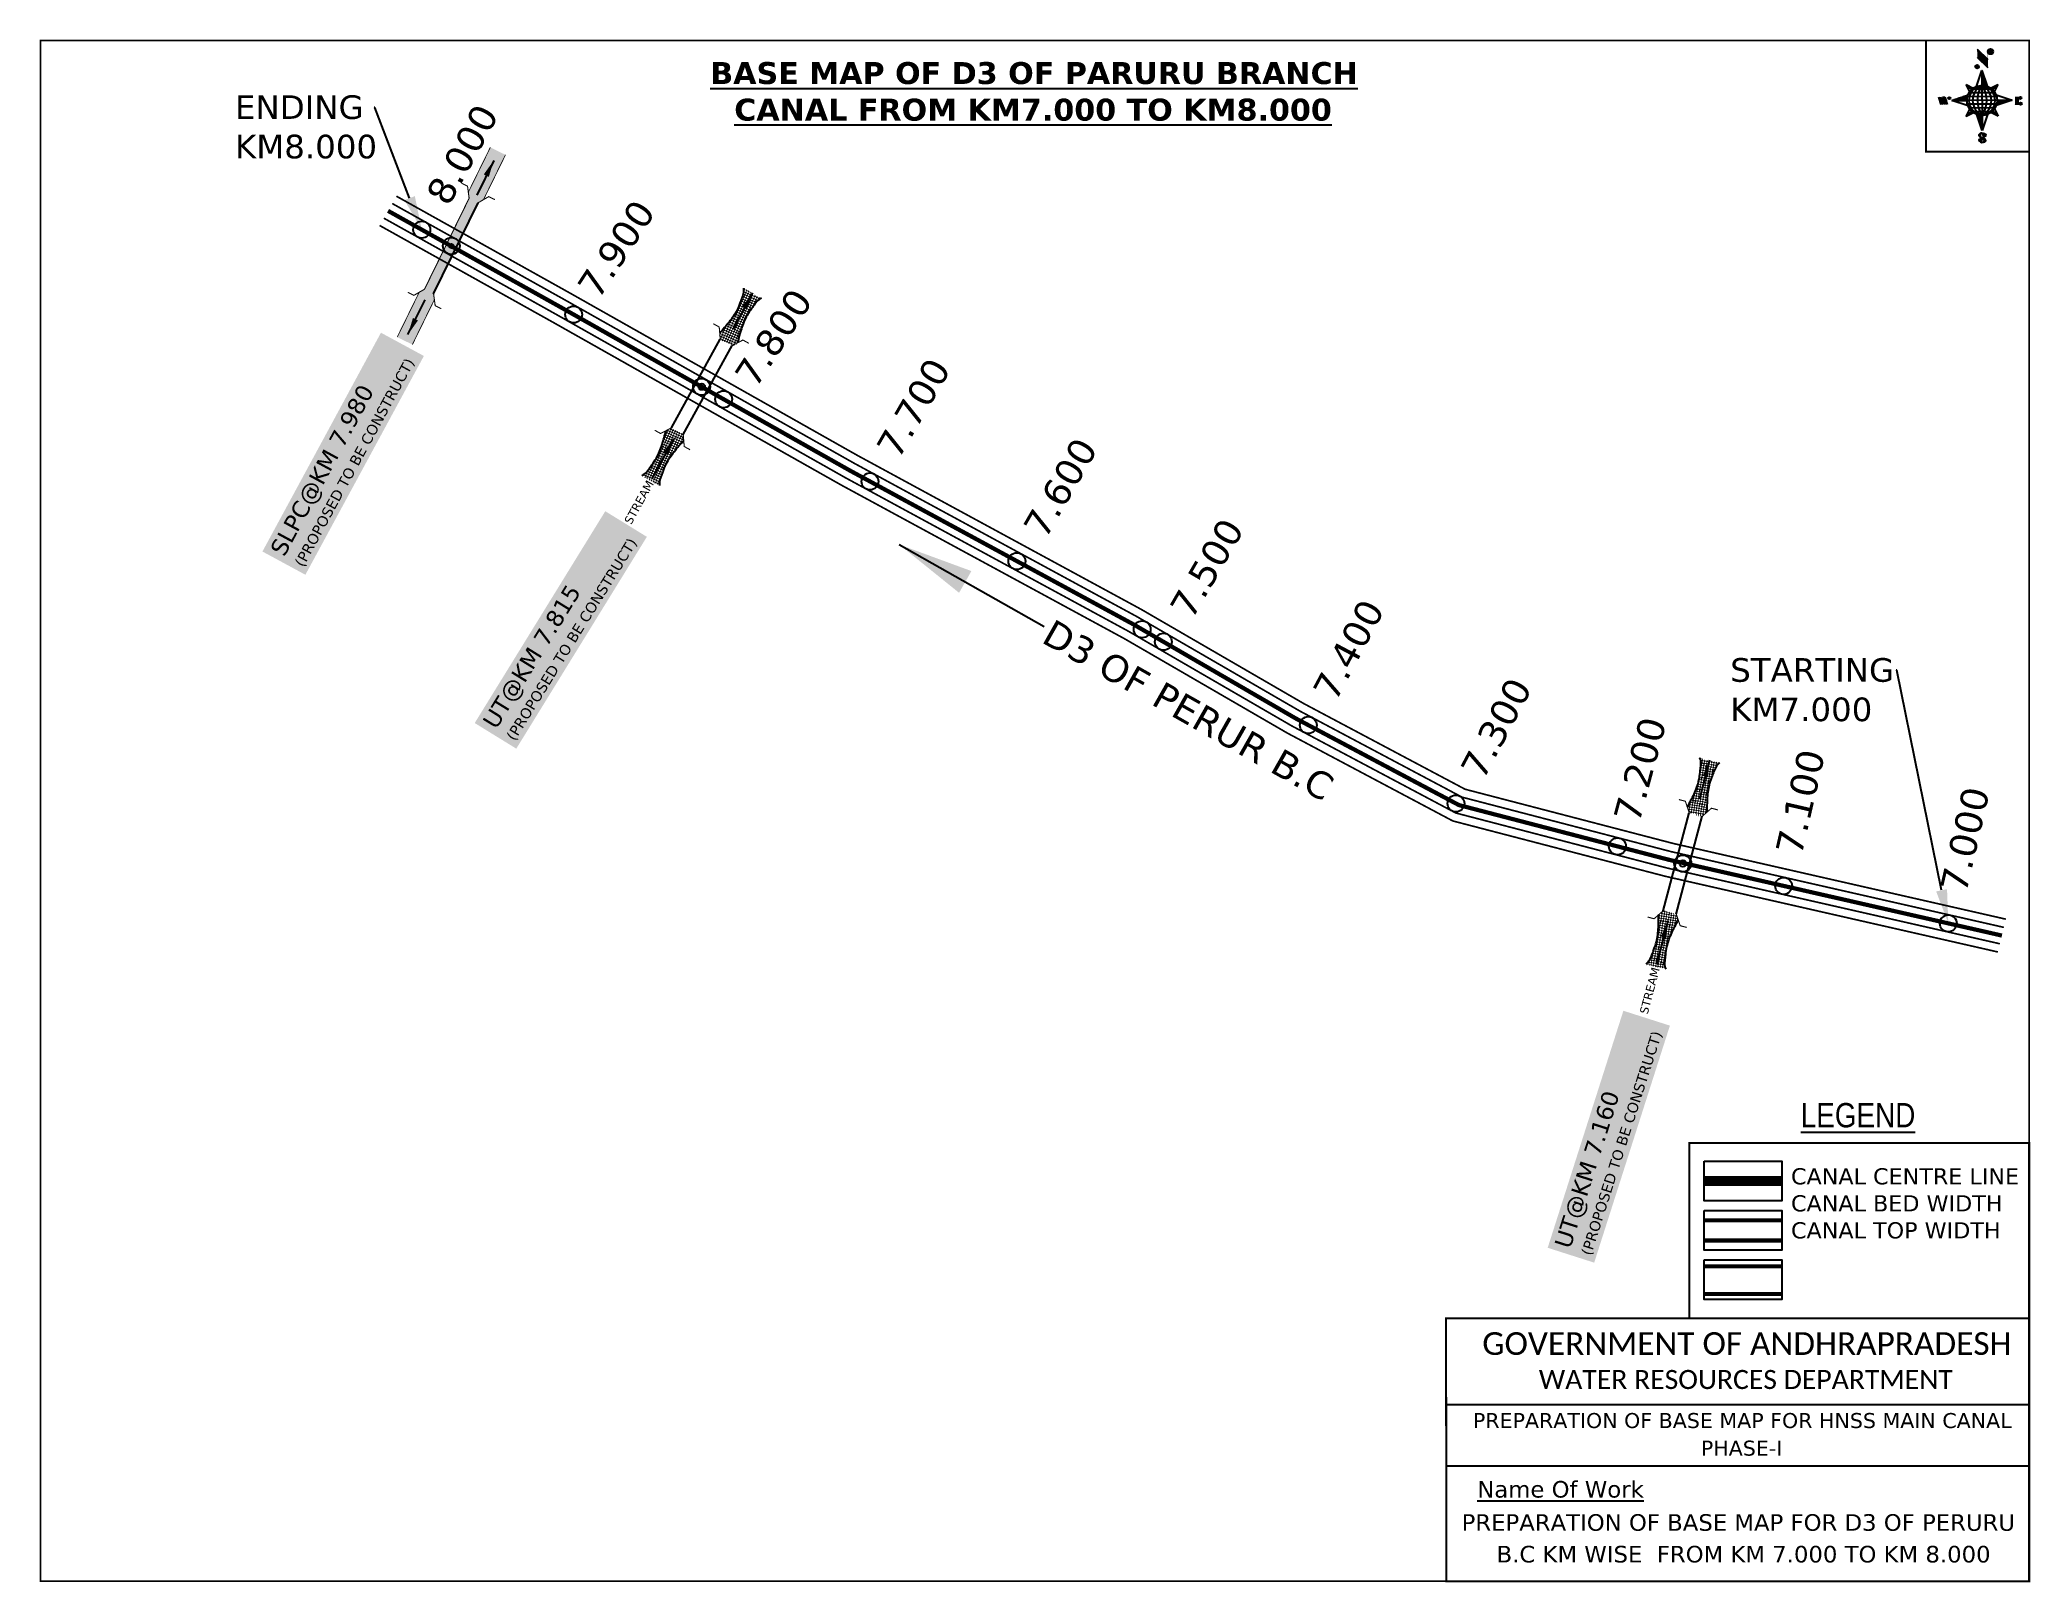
# Model space of a CAD drawing. Header units: inches. Extents: x 732839 to 734018, y 1628593 to 1629506.
import ezdxf
from ezdxf import colors
from ezdxf.entities.mleader import LeaderData, LeaderLine
from ezdxf.enums import TextEntityAlignment as Align
from ezdxf.math import Vec2, Vec3

# ---------------------------------------------------------------- set-up
doc = ezdxf.new("R2010")
doc.units = ezdxf.units.IN
doc.header["$MEASUREMENT"] = 0
doc.header["$PDMODE"] = 32
doc.header["$PDSIZE"] = 10
doc.linetypes.add('ACAD_ISO02W100', pattern=[15, 12, -3])
doc.linetypes.add('HIDDEN2', pattern=[0.1875, 0.125, -0.0625])
for name, color, linetype in [('AQUADUCT', 1, 'Continuous'), ('bord', 1, 'Continuous'), ('CANAL1', 1, 'Continuous'), ('CSMark', 72, 'Continuous'), ('DCBMS', 232, 'Continuous'), ('PAGE', 7, 'Continuous'), ('STRUCTURE', 5, 'Continuous'), ('TEXT', 7, 'Continuous'), ('VILLAGE STONES', 240, 'Continuous'), ('ZZZZZZZ', 50, 'Continuous')]:
    doc.layers.add(name, color=color, linetype=linetype)
doc.styles.add('ARIALN', font='ARIALN_1.TTF')
doc.styles.get("Standard").update_dxf_attribs({"font": 'verdana_0.ttf'})
doc.dimstyles.get("Standard").update_dxf_attribs({"dimtxt": 0.18, "dimasz": 0.18, "dimexe": 0.18, "dimexo": 0.0625, "dimgap": 0.09, "dimtad": 0, "dimtih": 1, "dimtoh": 1, "dimdec": 4, "dimzin": 0, "dimdsep": 46, "dimtxsty": 'Standard', "dimcen": 0.09, "dimadec": 0, "dimazin": 0, "dimtfac": 1, "dimtdec": 4, "dimtofl": 0, "dimtmove": 0, "dimatfit": 3, "dimfxl": 0, "dimtolj": 1, "dimtzin": 0, "dimarcsym": 0})
pattern_1 = [(267.2971131487395, (-8720374.9383359, 50637915.13839893), (10.53672553373347, -0.4974314379093613), [])]
pattern_2 = [(357.2971131487395, (-8720374.9383359, 50637915.13839893), (0.4974314379093601, 10.53672553373348), [])]

# ---------------------------------------------------------------- blocks, each defined once
blk = doc.blocks.new('*X17')
at = {"color": 0, "linetype": 'Continuous'}
for p, q in [((6321.563175437702, 239.2074203663178), (6322.581924588794, 240.2261695174094)), ((6321.571094283617, 239.3921159075293), (6322.524536642279, 240.3455582661906)), ((6321.579013129532, 239.5768114487408), (6322.467148695763, 240.4649470149719)), ((6321.586931975447, 239.7615069899523), (6322.409760749248, 240.5843357637531)), ((6321.594850821361, 239.9462025311638), (6322.352372802732, 240.7037245125344)), ((6321.602769667276, 240.1308980723753), (6322.294984856217, 240.8231132613157)), ((6321.610688513191, 240.3155936135868), (6322.322610836808, 241.0275159372032)), ((6321.618607359106, 240.5002891547983), (6322.339575221931, 241.2212570176224)), ((6321.670405508729, 239.1378737420482), (6322.639312535309, 240.1067807686281)), ((6321.756101028845, 239.046792566867), (6322.694551492757, 239.9852430307802)), ((6321.767025283511, 240.8254837745006), (6322.356539607053, 241.4149980980416)), ((6321.841796548961, 238.9557113916858), (6322.784401525116, 239.8983163678416)), ((6321.927492069076, 238.8646302165046), (6322.874251557474, 239.8113897049031)), ((6322.013187589191, 238.7735490413234), (6322.964101589832, 239.7244630419646)), ((6322.075863133939, 241.3110983202248), (6322.373503992176, 241.6087391784607)), ((6322.098883109306, 238.6824678661422), (6323.053951622191, 239.637536379026)), ((6322.184578629423, 238.591386690961), (6323.143801654548, 239.5506097160875)), ((6322.270274149538, 238.5003055157798), (6323.233651686906, 239.463683053149)), ((6322.405772691616, 238.4590273625623), (6323.316199320379, 239.3694539913255)), ((6322.536564177177, 238.4130421528257), (6323.436926723143, 239.3134046987925)), ((6322.667355662737, 238.3670569430892), (6323.557654125907, 239.2573554062594)), ((6322.798147148297, 238.3210717333527), (6323.67838152867, 239.2013061137264)), ((6322.928938633857, 238.2750865236161), (6323.799108931434, 239.1452568211934)), ((6323.059730119417, 238.2291013138795), (6323.919836334197, 239.0892075286604)), ((6323.190521604977, 238.183116104143), (6324.040563736961, 239.0331582361274)), ((6323.334898284248, 238.1507160881169), (6324.161291139725, 238.9771089435944)), ((6323.500484499982, 238.1395256085544), (6324.282018542488, 238.9210596510615)), ((6323.666070715716, 238.1283351289918), (6324.389078986148, 238.8513433994243)), ((6323.83165693145, 238.1171446494292), (6324.558435473549, 238.8439231915289)), ((6324.097210919775, 238.2059219424567), (6324.727791960951, 238.8365029836336)), ((6324.341779298861, 238.2737136262468), (6324.897148448353, 238.8290827757383)), ((6324.586347677948, 238.341505310037), (6325.066504935754, 238.821662567843)), ((6324.830916057034, 238.4092969938271), (6325.235861423155, 238.8142423599477)), ((6325.075484436121, 238.4770886776172), (6325.405217910557, 238.8068221520524)), ((6325.401209342145, 238.6260368883443), (6325.574574397958, 238.7994019441571))]:
    blk.add_line(p, q, dxfattribs=at)
blk = doc.blocks.new('*X16')
at = {"color": 0, "linetype": 'Continuous'}
for p, q in [((6324.425409812192, 240.3018877878409), (6324.530098087213, 240.4065760628617)), ((6324.560821561592, 240.2605228419445), (6324.762767368324, 240.4624686486762)), ((6324.696233310992, 240.2191578960481), (6324.995436649435, 240.5183612344908)), ((6324.831645060392, 240.1777929501517), (6325.228105930546, 240.5742538203053)), ((6324.967056809793, 240.1364280042552), (6325.451206401633, 240.6205775960956)), ((6325.102468559193, 240.0950630583588), (6325.626700194168, 240.619294693334)), ((6325.231508829004, 240.0473266328736), (6325.802193986703, 240.6180117905725)), ((6325.335045025791, 239.9740861343645), (6325.976788801136, 240.6158299097086)), ((6325.438581222579, 239.9008456358553), (6326.100204563527, 240.5624689768027)), ((6325.542117419366, 239.8276051373462), (6326.223620325917, 240.5091080438968)), ((6325.645653616154, 239.754364638837), (6326.347036088308, 240.455747110991)), ((6325.749189812941, 239.6811241403279), (6326.470451850699, 240.4023861780851)), ((6325.852726009729, 239.6078836418188), (6326.593867613089, 240.3490252451792)), ((6325.951486090436, 239.5298670272285), (6326.71728337548, 240.2956643122733)), ((6326.036566250415, 239.4381704919113), (6326.840699137871, 240.2423033793674)), ((6326.121646410395, 239.346473956594), (6326.964114900262, 240.1889424464615)), ((6326.206726570374, 239.2547774212767), (6327.055858370612, 240.1039092215148)), ((6326.291806730354, 239.1630808859595), (6327.135785134496, 240.0070592901021)), ((6326.376886890333, 239.0713843506422), (6327.21571189838, 239.9102093586895)), ((6326.461967050313, 238.9796878153249), (6327.295638662264, 239.8133594272769)), ((6326.547047210292, 238.8879912800077), (6327.375565426148, 239.7165094958642)), ((6326.632127370272, 238.7962947446904), (6327.455492190032, 239.6196595644516)), ((6326.717207530251, 238.7045982093731), (6327.535418953916, 239.5228096330389)), ((6326.788410008449, 236.4777036487165), (6327.354219516036, 237.0435131563033)), ((6326.792225928501, 238.6028399123283), (6327.6153457178, 239.4259597016263)), ((6326.838137672734, 238.4719749612643), (6327.695272481684, 239.3291097702136)), ((6326.884049416966, 238.3411100102004), (6327.775199245568, 239.2322598388009)), ((6326.916746160023, 236.7828164955863), (6327.582476853365, 237.4485471889285)), ((6326.9299611612, 238.2102450591364), (6327.853734496604, 239.1340183945408)), ((6326.975872905432, 238.0793801080725), (6327.849127438164, 238.952634640804)), ((6327.003134980726, 237.9298654880686), (6327.844520379724, 238.7712508870673)), ((6327.012515933215, 237.7624697452613), (6327.839913321284, 238.5898671333306)), ((6327.021896885704, 237.5950740024541), (6327.835306262844, 238.4084833795939)), ((6327.031277838193, 237.4276782596467), (6327.830699204404, 238.2270996258572)), ((6327.040658790683, 237.2602825168395), (6327.826092145964, 238.0457158721205)), ((6327.045082311595, 237.087929342456), (6327.810734190693, 237.8535812215537))]:
    blk.add_line(p, q, dxfattribs=at)
blk = doc.blocks.new('H')
at = {"layer": 'bord', "extrusion": (0.0004278845142637609, 0.00479197890903182, 0.9999884268595202)}
h = blk.add_hatch(dxfattribs=at)
h.set_pattern_fill('LINE', color=8, scale=84.38768555040302, angle=-2.702886851260515, style=0)
h.set_pattern_definition(pattern_2)
h.paths.add_polyline_path([(-492.4668010775931, 785.5898788240738, -0.090992046448718), (-447.9625593584497, 775.2324968557805), (-486.4976985411486, 912.0312741750386)])
h = blk.add_hatch(dxfattribs=at)
h.set_pattern_fill('LINE', color=8, scale=84.38768555040302, angle=-92.70288685126052, style=0)
h.set_pattern_definition(pattern_1)
h.paths.add_polyline_path([(-624.8772989658173, 665.1175860036165, -0.09099204644210665), (-614.5199170010164, 709.6218277204316), (-751.3186943142209, 671.0866885515861)])
h = blk.add_hatch(dxfattribs=at)
h.set_pattern_fill('LINE', color=8, scale=84.38768555040302, angle=-2.702886851260515, style=0)
h.set_pattern_definition(pattern_2)
h.paths.add_polyline_path([(-504.4050061509479, 532.7070881242398, -0.090992046448718), (-548.909247870557, 543.064470092766), (-510.3741086877417, 406.2656927765347)])
h = blk.add_hatch(dxfattribs=at)
h.set_pattern_fill('LINE', color=8, scale=84.38768555040302, angle=-92.70288685126052, style=0)
h.set_pattern_definition(pattern_1)
h.paths.add_polyline_path([(-245.5531129193259, 647.210278397426), (-371.9945082624909, 653.17938094493, -0.09099204644878103), (-382.3518902289215, 608.6751392250881)])
at = {"layer": 'bord', "extrusion": (0.0004278845142637604, 0.00479197890903182, 0.9999884268595203)}
for p, q in [((-519.3860571105615, 1020.408509141766, -1216.824464901347), (-434.678793075087, 927.3084467682056, -1216.414571548796)), ((-516.2384251924814, 1087.08582315594, -1217.145331720205), (-431.5311611755169, 993.9857607749291, -1216.735438367611)), ((-538.2690597721958, 773.6536562892143, -1215.633927328097), (-487.0181812191731, 906.212239655666, -1216.291082326422)), ((-487.0181812191731, 906.212239655666, -1216.291082326422), (-492.9870239489828, 779.7722960542887, -1215.682623766277)), ((-487.0181812191731, 906.212239655666, -1216.291082326422), (-448.4827650671941, 769.4150330077391, -1215.652034309381)), ((-864.6667208376457, 700.9117660832126, -1215.145683569252), (-846.8602190883248, 637.7003116968554, -1214.850391321915)), ((-846.885899517627, 700.0723706756253, -1215.149269383754), (-829.079397758178, 636.8609162860084, -1214.853977136408)), ((-829.1050781964441, 699.2329752675723, -1215.152855198257), (-811.2985764592304, 636.0215208844747, -1214.857562950931)), ((-829.1050781964441, 699.2329752675723, -1215.152855198257), (-811.3242568973801, 698.393579858588, -1215.156441012743)), ((-811.3242568973801, 698.393579858588, -1215.156441012743), (-793.5177551378147, 635.1821254740935, -1214.861148765422)), ((-751.8386587080895, 665.2704204607289, -1215.023166955395), (-615.0399729244527, 703.8051171880215, -1215.266361263119)), ((-626.736305744329, 793.7732813858893, -1215.692487060367), (-566.811349663476, 760.1895317081362, -1215.557193835181)), ((-626.736305744329, 793.7732813858893, -1215.692487060367), (-584.1428260545363, 746.9596384149045, -1215.486379775655)), ((-598.946746484784, 730.9517588270828, -1215.4033350249), (-626.736305744329, 793.7732813858893, -1215.692487060367)), ((-421.3357812265749, 753.3219341966324, -1215.586531535218), (-358.5136001041974, 781.1110481221694, -1215.746578873753)), ((-358.5136001041974, 781.1110481221694, -1215.746578873753), (-405.3276889660046, 738.5181495659053, -1215.522440984547)), ((-358.5136001041974, 781.1110481221694, -1215.746578873753), (-392.0976094479556, 721.1868434431963, -1215.445049781629)), ((-378.6332729603746, 692.6448510554619, -1215.314036820931), (-246.0730746499612, 641.3942844460253, -1215.12516345687)), ((-751.8386587080895, 665.2704204607289, -1215.023166955395), (-625.3972626964678, 659.3013864478562, -1215.048666080719)), ((-619.2784603905748, 614.0198538512923, -1214.834293591338), (-751.8386587080895, 665.2704204607289, -1215.023166955395)), ((-639.398133254319, 525.5536567845847, -1214.401751538512), (-605.8141239105607, 585.4778614635579, -1214.703280630637)), ((-639.398133254319, 525.5536567845847, -1214.401751538512), (-592.5840443923953, 568.1465553403832, -1214.625889427719)), ((-576.5759521321743, 553.3427707091905, -1214.561798877043), (-639.398133254319, 525.5536567845847, -1214.401751538512)), ((-510.8935521394596, 400.4524652508553, -1213.857248085843), (-549.4289682914387, 537.2496718976181, -1214.496296102879)), ((-459.6426735860878, 533.0110486173071, -1214.514403084168), (-510.8935521394596, 400.4524652508553, -1213.857248085843)), ((-504.9247094094171, 526.8924088519998, -1214.465706645989), (-510.8935521394596, 400.4524652508553, -1213.857248085843)), ((-371.1754276144202, 512.8914235194679, -1214.455843351893), (-431.1003836950404, 546.475173198618, -1214.591136577086)), ((-371.1754276144202, 512.8914235194679, -1214.455843351893), (-413.7689073036308, 559.7050664918497, -1214.661950636613)), ((-398.9649868734996, 575.7129460782744, -1214.74499538736), (-371.1754276144202, 512.8914235194679, -1214.455843351893)), ((-246.0730746499612, 641.3942844460253, -1215.12516345687), (-382.8717604242847, 602.859587718267, -1214.881969149149)), ((-372.5144706616993, 647.363318458898, -1215.099664331546), (-246.0730746499612, 641.3942844460253, -1215.12516345687)), ((-213.4791469212505, 669.2951450282708, -1215.272811938016), (-216.710715676134, 600.8397693103179, -1214.943388670676)), ((-197.1518122339039, 599.9164343632292, -1214.947333066632), (-193.9202434780891, 668.3718100786209, -1215.276756333961))]:
    blk.add_line(p, q, dxfattribs=at)
at = {"layer": 'bord', "color": 8, "linetype": 'ByBlock', "extrusion": (0.0004278845142637604, 0.00479197890903182, 0.9999884268595203)}
for p, q in [((-375.037429585529, 679.1629559395369, -1215.250969739694), (-619.8901498829364, 690.7217333998997, -1215.201589898729)), ((-386.4701403837535, 711.3830894059502, -1215.400477790083), (-605.4730712235323, 721.7215742594562, -1215.35631111762)), ((-410.8462962137419, 744.2142448802479, -1215.547375515144), (-578.1125475389999, 752.110393114388, -1215.51364266185)), ((-492.9872379411827, 779.772306161467, -1215.682623723144), (-504.9247094094171, 526.8924088519998, -1214.465706645989)), ((-372.5145726100891, 647.3634304928128, -1215.099664824794), (-625.3973747401615, 659.3012845208868, -1215.048665544341)), ((-378.0217974673142, 615.9429816137999, -1214.946740470406), (-622.87451776542, 627.5017590741627, -1214.897360629442)), ((-392.4388761268347, 584.9431407540105, -1214.792019251512), (-611.441806967312, 595.2816256079823, -1214.747852579053)), ((-419.7993998112506, 554.5543218990788, -1214.634687707282), (-587.06565113744, 562.4504701336846, -1214.600954853988))]:
    blk.add_line(p, q, dxfattribs=at)
at = {"layer": 'bord', "extrusion": (0.0004278845142637604, 0.00479197890903182, 0.9999884268595203)}
for points, const_width, elevation in [([(-522.0131121619479, 959.550775259228), (-515.7175743466119, 1092.906934415961)], 1.60540055982536, -1212.142843617219), ([(-434.158262363472, 933.1277235058805), (-427.8627245295095, 1066.483882669366)], 1.60540055982536, -1212.142843617219), ([(-870.0736340994383, 707.00824508073), (-846.3658724653925, 705.889038352192)], 0.6421602239301444, -1212.142843617219), ([(-828.5594987093612, 642.676858191162), (-820.953748198869, 677.9586989512691)], 0.6421602239301444, -1212.142843617223), ([(-792.9978562549747, 640.9980480956772), (-781.589230506466, 693.9208092413096)], 0.6421602239301444, -1212.142843617218), ([(-828.5594987093612, 642.6768581911618), (-855.2307305332708, 643.935965762368)], 0.6421602239301444, -1212.142843617219), ([(-810.7786774830411, 641.8374531447001), (-784.1074456587239, 640.5783455765209)], 0.6421602239301444, -1212.142843617222), ([(-177.0730277270245, 604.8086065300355), (-225.9702860934822, 607.1169704015771)], 0.7063762463231584, -1212.142843617222), ([(-222.7385766651839, 675.5731321041832), (-173.8413183107752, 673.2647682324088)], 0.7063762463231584, -1212.142843617221), ([(-194.785239975681, 644.8497587676384), (-185.0057882997701, 644.3880859934699)], 0.7063762463231584, -1212.14284361722)]:
    blk.add_lwpolyline(points, dxfattribs=dict(at, const_width=const_width, elevation=elevation))
for points, const_width, elevation in [([(-413.6616245851993, 1073.140134249887, 1), (-397.6117714248124, 1057.729118476532, 1)], 22.25077962579039, -1212.14284361722), ([(-530.3419430367337, 949.5474510251247, 1), (-519.6420409089901, 939.2734405104861, 1)], 14.83385308386026, -1212.142843617223), ([(-775.9087905502321, 696.5833098740303, 1), (-769.4888492682775, 690.418903565154, 1)], 8.900311850316152, -1212.142843617216), ([(-180.1423226412179, 617.9784816729323, 1), (-173.0803872516442, 611.1976347345654, 1)], 9.790343035347762, -1212.142843617219), ([(-177.8339587833615, 666.8757400336997, 1), (-170.7720233739972, 660.0948930920731, 1)], 9.790343035347762, -1212.142843617223), ([(-489.8397168474219, 361.7280028313068, 1), (-498.0671858660056, 369.1142257457323, 1)], 11.05656073458609, -1212.142843617215), ([(-525.1949096693778, 321.5505605205689, 1), (-533.4223786795214, 328.9367834347616, 1)], 11.05656073458609, -1212.142843617218)]:
    blk.add_lwpolyline(points, format="xyb", close=True, dxfattribs=dict(at, const_width=const_width, elevation=elevation))
for points, elevation in [([(-537.0436544864716, 317.3909783906986), (-530.686771839954, 310.4778530870033), (-519.7848077441001, 306.8033377354246), (-504.8555995545785, 306.8996049665207), (-493.8614930827366, 309.9751672386152), (-486.3299612487816, 317.6739007300386), (-486.5193926708707, 325.7780890813514), (-490.6180678635317, 333.2605072774198), (-493.5031616341619, 336.2254691210802), (-502.816804350885, 340.8534958871466), (-522.4580017436219, 347.2728260433129), (-530.4257294404489, 351.5824209563287), (-533.6858260648524, 354.5525017987891), (-537.4013079778782, 362.629807892173), (-536.9549017110166, 373.3508360361672), (-530.0284934418471, 380.6827556172281), (-520.0052991440441, 384.0716307398478), (-503.5000552259427, 384.2213990291513), (-492.5323047870551, 379.8708521119993), (-487.1463343054379, 373.2710396641844)], -1212.142843617219), ([(-522.4539065143929, 347.5728294925347), (-526.1949835211592, 353.7751140225195), (-527.7518298353394, 360.6227161141025), (-527.9156661629893, 370.6019260344024), (-525.8991041315983, 375.4503632916039), (-521.3202371541029, 381.1640017041664), (-514.5251386848048, 384.3718976443916)], -1212.142843617221), ([(-504.8555995545785, 306.8996049665207), (-499.0047943263154, 312.3708361831504), (-496.9585419834797, 319.3942984564654), (-497.4612851235933, 326.5275708001649), (-501.2415295758961, 335.3559093211365), (-509.2361390522836, 343.1915685721062)], -1212.142843617219)]:
    blk.add_lwpolyline(points, dxfattribs=dict(at, elevation=elevation))
for centre, radius in [((-405.6366979898718, 1065.434626361347, -1212.142843617228), 22.25077962579068), ((-524.9919919744626, 944.4104457636145, -1212.142843617225), 14.83385308386045), ((-772.6988199003781, 693.5011067149355, -1212.142843617225), 8.900311850316273), ((-498.4359036135794, 659.1484834742021, -1212.142843617229), 126.5822129822759), ((-176.6113549475952, 614.5880582008385, -1212.142843617227), 9.7903430353479), ((-174.3029910778062, 663.4853165630027, -1212.142843617225), 9.7903430353479), ((-493.9534513636986, 365.4211142832808, -1212.142843617226), 11.05656073458623), ((-529.3086441806488, 325.2436719765011, -1212.142843617227), 11.05656073458623)]:
    blk.add_circle(centre, radius, dxfattribs=at)
at = {"layer": 'bord', "color": 8, "linetype": 'ByBlock', "extrusion": (0.0004278845142637604, 0.00479197890903182, 0.9999884268595203)}
for centre, radius, start, end in [((-481.5018944916621, 658.3490694805806, -1212.142843617225), 127.7124113124745, 94.925359787212, 259.6690604518324), ((-436.7958279077627, 656.2386032006533, -1212.142843617224), 140.8227119427793, 113.2864437035868, 241.3079765329169), ((-315.8862391595549, 650.5307512261786, -1212.142843617227), 222.3100112361417, 142.5891607921548, 212.0052594442485), ((-560.0761933124097, 662.0583738566748, -1212.142843617224), 140.8227119427793, 293.2864437035868, 61.30797653291689), ((-680.9857820597445, 667.7662258302183, -1212.142843617228), 222.3100112361417, 322.5891607921548, 32.00525944424854), ((-515.3701267285685, 659.9479075753505, -1212.142843617227), 127.7124113124745, 274.925359787212, 79.66906045183244)]:
    blk.add_arc(centre, radius, start, end, dxfattribs=at)
at = {"layer": 'bord', "extrusion": (0.0004278845142637604, 0.00479197890903182, 0.9999884268595203)}
for points in [[(-515.7175743148887, 1092.906934417125, -1212.142843617227), (-431.0104934413977, 999.8058030862261, -1212.142843617227), (-518.8653432401063, 1026.22885483189, -1212.142843617227), (-434.1582623484545, 933.1277235084416, -1212.142843617227)], [(-864.1466936911305, 706.7284433981881, -1212.142843617225), (-846.3658724649268, 705.889038353589, -1212.142843617225), (-846.34031992468, 643.5162632348297, -1212.142843617225), (-828.5594986876497, 642.6768581867381, -1212.142843617225)], [(-828.5850512369768, 705.049633307593, -1212.142843617229), (-810.804230031204, 704.2102282608984, -1212.142843617229), (-810.778677482168, 641.8374531481927, -1212.142843617229), (-792.9978562541016, 640.9980480994025, -1212.142843617229)], [(-193.4002216503151, 674.1881137788835, -1212.142843617225), (-196.6319310673212, 605.7319520774413, -1212.142843617225), (-212.9591249906118, 675.1114593302475, -1212.142843617225), (-216.1908344065701, 606.6552976257785, -1212.142843617225)]]:
    blk.add_solid(points, dxfattribs=at)
at = {"layer": 'bord', "extrusion": (0.0004278845142637604, 0.00479197890903182, 0.9999884268595203), "xscale": 7.977342409717546, "yscale": 7.977342408231451, "zscale": 7.977342408476333, "rotation": 138.0840426661453}
for name, p in [('*X16', (38300.50170925955, -31929.38484708802, -1212.14284361722)), ('*X17', (38314.39702652739, -31950.87734303279, -1212.142843617221))]:
    blk.add_blockref(name, p, dxfattribs=at)
blk = doc.blocks.new('UT')
at = {"layer": 'STRUCTURE'}
h = blk.add_hatch(dxfattribs=at)
h.set_pattern_fill('DASH', color=150, scale=7.999999999999998, angle=-39.62775206685995, style=0)
h.set_pattern_definition([(320.37224793314, (-4370.464045089087, -6260.881149863359), (1.408001531132492, 0.1324072820072919), [0.9999999999999998, -0.9999999999999998])])
h.paths.add_polyline_path([(765162.9675066409, 1700681.885966053), (765165.5706946704, 1700680.616418319), (765167.2115574566, 1700680.268093512), (765169.1204505624, 1700680.006090325), (765172.4158343371, 1700679.627599867), (765176.4119631688, 1700679.345266073), (765179.5041916154, 1700679.470832215), (765183.0623928958, 1700679.941976878), (765187.653863331, 1700680.880728189), (765188.8854408305, 1700681.172290679), (765193.0594222734, 1700682.222896261), (765196.0594222734, 1700680.222896261), (765196.0594222732, 1700672.222896261), (765193.059422273, 1700670.222896261), (765190.5057321201, 1700670.796857346), (765188.1290725247, 1700671.306258218), (765185.4941448105, 1700671.815650651), (765183.6163483107, 1700672.12764564), (765180.9986007552, 1700672.46166047), (765180.3290960666, 1700672.523134715), (765178.4873260654, 1700672.631123998), (765176.6762091704, 1700672.636509361), (765174.5831391418, 1700672.500406373), (765172.534028191, 1700672.254105192), (765170.4159507004, 1700671.954846333), (765168.4528082367, 1700671.66088667), (765166.101004961, 1700671.20675446), (765164.9649718658, 1700670.843101195), (765162.9701249787, 1700669.702226759)])
h.paths.add_polyline_path([(765259.0594222734, 1700682.22289626), (765256.0594222734, 1700680.22289626), (765256.0594222732, 1700672.22289626), (765259.0594222732, 1700670.22289626), (765261.9351070337, 1700670.954361328), (765264.4002490969, 1700671.550062475), (765266.3788792096, 1700671.989210923), (765269.093032495, 1700672.510050664), (765272.6518334274, 1700672.97822495), (765276.0687944656, 1700673.093904169), (765278.5781092133, 1700672.933545554), (765281.1683763347, 1700672.653460775), (765283.8680040132, 1700672.3279393), (765286.4420291914, 1700671.859000532), (765287.9990189318, 1700671.256817373), (765289.1513379057, 1700670.559826468), (765289.1487195679, 1700682.743565763), (765287.5893077053, 1700681.791647122), (765285.7373813264, 1700681.170064355), (765283.0007571635, 1700680.681356852), (765281.1888035367, 1700680.417637402), (765276.6898998322, 1700679.872435108), (765272.6690061819, 1700679.859315587), (765268.7030904231, 1700680.287947755), (765264.817948322, 1700680.971872088), (765261.162969874, 1700681.748857019)])
at = {"layer": 'STRUCTURE', "color": 150, "const_width": 0.6280741461245082}
for points in [[(765190.0594222734, 1700688.222896261), (765190.0594222734, 1700684.222896261), (765196.0594222734, 1700680.222896261), (765256.0594222734, 1700680.22289626), (765262.0594222734, 1700684.22289626), (765262.0594222734, 1700688.22289626)], [(765190.0594222732, 1700664.222896261), (765190.0594222732, 1700668.222896261), (765196.0594222732, 1700672.222896261), (765256.0594222732, 1700672.22289626), (765262.0594222732, 1700668.22289626), (765262.0594222732, 1700664.22289626)]]:
    blk.add_lwpolyline(points, dxfattribs=at)
at = {"layer": 'STRUCTURE', "color": 150}
for points in [[(765196.0594222734, 1700680.222896261), (765256.0594222734, 1700680.22289626)], [(765196.0594222732, 1700672.222896261), (765256.0594222732, 1700672.22289626)], [(765196.0594222732, 1700672.222896261), (765256.0594222732, 1700672.22289626)]]:
    blk.add_lwpolyline(points, dxfattribs=at)
at = {"layer": 'STRUCTURE', "color": 0}
blk.add_circle((765226.0594222733, 1700676.222896261), 1.88981828804203, dxfattribs=at)
at = {"layer": 'STRUCTURE', "color": 150}
for points in [[(765162.9675066409, 1700681.885966053), (765164.358628801, 1700681.068441708), (765167.8770977717, 1700680.169164927), (765171.232134209, 1700679.760402754), (765176.060009073, 1700679.351640581), (765184.7336071001, 1700680.250917361), (765193.0594222735, 1700682.222896261)], [(765289.1487195679, 1700682.743565763), (765287.7814574724, 1700681.886733643), (765284.290041913, 1700680.887563977), (765280.948015412, 1700680.383366718), (765276.1337485436, 1700679.837201234), (765267.4380478043, 1700680.488960477), (765259.0594222734, 1700682.22289626)], [(765162.9701249787, 1700669.702226759), (765164.3373870743, 1700670.559058879), (765167.8288026336, 1700671.558228544), (765171.1708291346, 1700672.062425803), (765175.985096003, 1700672.608591288), (765184.6807967423, 1700671.956832044), (765193.0594222732, 1700670.222896261)], [(765289.1513379057, 1700670.559826468), (765287.7602157457, 1700671.377350814), (765284.2417467749, 1700672.276627594), (765280.8867103376, 1700672.685389768), (765276.0588354736, 1700673.09415194), (765267.3852374465, 1700672.19487516), (765259.0594222731, 1700670.22289626)]]:
    blk.add_spline(points, degree=3, dxfattribs=at)
at = {"layer": 'STRUCTURE', "color": 0}
blk.add_text('STREAM', height=5, dxfattribs=at).set_placement((765148.2464563532, 1700675.806984554), align=Align.MIDDLE_CENTER)
for points in [[(765190.8848369633, 1700675.966282922), (765164.2099887003, 1700675.833849112)], [(765289.2568244911, 1700676.692727373), (765265.4033313843, 1700676.382461722)]]:
    blk.add_leader(points, dimstyle='Standard', override={"dimasz": 10, "dimgap": 0.09, "dimtad": 0}, dxfattribs=at)
blk = doc.blocks.new('SLB')
at = {"layer": 'STRUCTURE'}
h = blk.add_hatch(dxfattribs=at)
h.set_pattern_fill('DOTS', color=6, scale=20, angle=320.3722479339738, style=0)
h.set_pattern_definition([(320.3722479339738, (-159.4326987297973, -72.95644191955216), (1.278624159801223, 0.5641323053793466), [0, -1.25])])
h.paths.add_polyline_path([(769699.5186717048, 1706871.072614055), (769699.5186717047, 1706861.072614055), (769729.1055765299, 1706861.072614055), (769732.1055765299, 1706863.072614055), (769792.1055765299, 1706863.072614054), (769795.1055765299, 1706861.072614054), (769824.692481355, 1706861.072614054), (769824.6924813552, 1706871.072614054), (769795.10557653, 1706871.072614054), (769792.10557653, 1706869.072614054), (769732.10557653, 1706869.072614055), (769729.10557653, 1706871.072614055)])
at = {"layer": 'STRUCTURE', "color": 6, "linetype": 'ACAD_ISO02W100', "ltscale": 0.5, "const_width": 0.5}
for points in [[(769699.5186717048, 1706871.072614055), (769729.10557653, 1706871.072614055)], [(769795.10557653, 1706871.072614054), (769824.6924813552, 1706871.072614054)], [(769699.5186717047, 1706861.072614055), (769729.1055765299, 1706861.072614055)], [(769795.1055765299, 1706861.072614054), (769824.692481355, 1706861.072614054)]]:
    blk.add_lwpolyline(points, dxfattribs=at)
at = {"layer": 'STRUCTURE', "color": 6, "const_width": 0.6280741461245082}
for points in [[(769726.10557653, 1706877.072614055), (769726.10557653, 1706873.072614055), (769732.10557653, 1706869.072614055), (769792.10557653, 1706869.072614054), (769798.10557653, 1706873.072614054), (769798.10557653, 1706877.072614054)], [(769726.1055765299, 1706855.072614055), (769726.1055765299, 1706859.072614055), (769732.1055765299, 1706863.072614055), (769792.1055765299, 1706863.072614054), (769798.1055765299, 1706859.072614054), (769798.1055765299, 1706855.072614054)]]:
    blk.add_lwpolyline(points, dxfattribs=at)
at = {"layer": 'STRUCTURE', "color": 6}
blk.add_lwpolyline([(769732.1055765299, 1706863.072614055), (769792.1055765299, 1706863.072614054)], dxfattribs=at)
blk.add_lwpolyline([(769732.1055765299, 1706863.072614055), (769792.1055765299, 1706863.072614054)], dxfattribs=at)
at = {"layer": 'STRUCTURE', "color": 0}
blk.add_circle((769762.10557653, 1706866.072614054), 1.244237561477348, dxfattribs=at)
for points in [[(769703.7546974146, 1706866.04706475), (769726.6638708343, 1706866.04706475)], [(769818.6333223742, 1706865.844362141), (769795.7241489545, 1706865.844362142)]]:
    blk.add_leader(points, dimstyle='Standard', override={"dimasz": 10, "dimgap": 0.09, "dimtad": 0}, dxfattribs=at)

msp = doc.modelspace()

# ---------------------------------------------------------------- linework, layer by layer
at = {"layer": 'CANAL1', "color": 1, "linetype": 'HIDDEN2', "ltscale": 100, "const_width": 2.5}
for points in [[(733065.3821274474, 1629393.665904667), (733045.4085565197, 1629404.817185147)], [(733773.4312020156, 1629028.445900415), (733679.575587936, 1629052.89211619), (733582.894661431, 1629104.2304814), (733486.3536061209, 1629160.17983185), (733318.6652920829, 1629251.15318441), (733244.1283013851, 1629293.249975161)], [(734001.1119340945, 1628975.60370175), (733996.8375529121, 1628976.58383891), (733940.4646205852, 1628989.415739431)]]:
    msp.add_lwpolyline(points, dxfattribs=at)
at = {"layer": 'CANAL1', "color": 5, "const_width": 1}
for points in [[(734002.2941891141, 1628980.462372745), (733997.9511841921, 1628981.458245674), (733805.3446786939, 1629025.300341803), (733681.4029621413, 1629057.582970563), (733585.3215175489, 1629108.603005959), (733488.7997889752, 1629164.541155803), (733321.0870328428, 1629255.527768555), (733150.5789313716, 1629351.826851758), (733047.9010153874, 1629409.152116448)], [(733999.9296790748, 1628970.745030756), (733995.723921632, 1628971.709432146), (733802.974087886, 1629015.584153397), (733677.7482137306, 1629048.201261817), (733580.4678053131, 1629099.857956841), (733483.9074232667, 1629155.818507897), (733316.2435513231, 1629246.778600265), (733145.6826972003, 1629343.107476962), (733042.9160976519, 1629400.482253845)], [(734002.2941891141, 1628980.462372745), (733997.9511841921, 1628981.458245674), (733941.7376139697, 1628994.253871362)], [(733999.9296790748, 1628970.745030756), (733995.723921632, 1628971.709432146), (733939.1916272006, 1628984.577607499)]]:
    msp.add_lwpolyline(points, dxfattribs=at)
at = {"layer": 'CANAL1', "color": 200, "const_width": 1}
for points in [[(734003.4764441339, 1628985.321043739), (733999.0648154721, 1628986.332652438), (733806.5299740979, 1629030.158436006), (733683.2303363467, 1629062.273824936), (733587.7483736668, 1629112.975530518), (733491.2459718294, 1629168.902479756), (733323.5087736027, 1629259.9023527), (733153.0270484572, 1629356.186539157), (733050.3934742551, 1629413.48704775)], [(733998.7474240551, 1628965.886359761), (733994.610290352, 1628966.835025382), (733801.7887924821, 1629010.726059194), (733675.9208395253, 1629043.510407444), (733578.0409491952, 1629095.485432282), (733481.4612404124, 1629151.457183944), (733313.8218105632, 1629242.40401612), (733143.2345801147, 1629338.747789563), (733040.4236387842, 1629396.147322543)], [(734003.4764441339, 1628985.321043739), (733999.0648154721, 1628986.332652438), (733943.0106073542, 1628999.092003294)], [(733998.7474240551, 1628965.886359761), (733994.610290352, 1628966.835025382), (733937.9186338161, 1628979.739475567)]]:
    msp.add_lwpolyline(points, dxfattribs=at)
at = {"layer": 'CANAL1', "color": 1, "linetype": 'HIDDEN2', "ltscale": 100}
for points in [[(733244.1283013851, 1629293.249975161, 2.5, 2.5, 0), (733231.0719582214, 1629300.623899718, 2.5, 2.5, 0), (733148.130814286, 1629347.46716436, 2.5, 2.5, 0), (733082.8445616104, 1629383.916596347, 2.5, 2.5, 0), (733065.3821274474, 1629393.665904667, 0, 0, 0)], [(734001.1119340945, 1628975.60370175, 2.5, 2.5, 0), (733996.8375529121, 1628976.58383891, 2.5, 2.5, 0), (733810.8913670442, 1629018.909878389, 2.5, 2.5, 0), (733804.15938329, 1629020.4422476, 2.5, 2.5, 0), (733773.4312020157, 1629028.445900415, 0, 0, 0)]]:
    msp.add_lwpolyline(points, format="xyseb", dxfattribs=at)
at = {"layer": 'CANAL1', "color": 1, "linetype": 'HIDDEN2', "ltscale": 100, "const_width": 6, "elevation": -0.3553708883178652}
msp.add_lwpolyline([(733870.8131929766, 1628830.285964007), (733824.7793560836, 1628830.285964007)], dxfattribs=at)
at = {"layer": 'CANAL1', "color": 5, "const_width": 2.4, "elevation": -0.3553708883178652}
for points in [[(733870.8131929766, 1628807.019485723), (733824.7793560836, 1628807.019485723)], [(733870.8131929766, 1628795.019485723), (733824.7793560836, 1628795.019485723)]]:
    msp.add_lwpolyline(points, dxfattribs=at)
at = {"layer": 'CANAL1', "color": 200, "const_width": 2.4, "elevation": -0.3553708883178652}
for points in [[(733870.8131929766, 1628779.802967541), (733824.7793560836, 1628779.802967541)], [(733870.8131929766, 1628763.315592938), (733824.7793560836, 1628763.315592938)]]:
    msp.add_lwpolyline(points, dxfattribs=at)
at = {"layer": 'PAGE'}
for points, const_width in [([(734017.2596829266, 1628593.269235796), (732839.6904976455, 1628593.269235796), (732839.6904976455, 1629505.613298515), (734017.2596829266, 1629505.613298515)], 1), ([(734017.2596829266, 1629505.613298515), (733956.1648899101, 1629505.613298515), (733956.1648899101, 1629439.864392276), (734017.2596829266, 1629439.864392276)], 1), ([(734017.2596829266, 1628748.910981062), (733815.9715351402, 1628748.910981062), (733815.9715351402, 1628852.714083272), (734017.2596829266, 1628852.714083272)], 1.2), ([(733671.9600244686, 1628748.910981062), (734017.2596829266, 1628748.910981062), (734017.2596829266, 1628593.269235796), (733672.1022290824, 1628593.269235796)], 1.2)]:
    msp.add_lwpolyline(points, close=True, dxfattribs=dict(at, const_width=const_width))
at = {"layer": 'PAGE', "elevation": -0.3553708883178652}
for points in [[(733824.7793560836, 1628842.044749406), (733870.8131929766, 1628842.044749406), (733870.8131929766, 1628818.527178606), (733824.7793560836, 1628818.527178606)], [(733824.7793560836, 1628812.778271124), (733870.8131929766, 1628812.778271124), (733870.8131929766, 1628789.260700323), (733824.7793560836, 1628789.260700323)], [(733824.7793560836, 1628783.511792841), (733870.8131929766, 1628783.511792841), (733870.8131929766, 1628759.99422204), (733824.7793560836, 1628759.99422204)]]:
    msp.add_lwpolyline(points, close=True, dxfattribs=at)
at = {"layer": 'PAGE'}
for points in [[(733672.0066094074, 1628697.924160229), (734017.2596829266, 1628697.924160229)], [(733672.0398303388, 1628661.564132079), (734017.2596829266, 1628661.564132079)]]:
    msp.add_lwpolyline(points, dxfattribs=at)
at = {"layer": 'STRUCTURE', "color": 3}
for p in [(733065.3821274474, 1629393.665904667), (733082.9030186762, 1629384.021301484), (733155.3141485893, 1629343.410181133), (733231.0719582214, 1629300.623899718), (733244.1328630443, 1629293.24739884), (733330.8049904957, 1629244.56722122), (733417.8239766993, 1629197.358153869), (733504.5531931529, 1629149.632453125), (733590.3605547514, 1629100.266030792), (733677.7977689039, 1629053.836152682), (733773.4312020157, 1629028.445900415), (733871.8696418335, 1629005.029685827), (733969.3754944375, 1628982.834895718), (733969.3754944375, 1628982.834895718)]:
    msp.add_point(p, dxfattribs=at)
at = {"layer": 'ZZZZZZZ'}
for p in [(733492, 1629157, 3), (733812.1255521816, 1629018.309467845)]:
    msp.add_point(p, dxfattribs=at)

# ---------------------------------------------------------------- block references
at = {"layer": 'AQUADUCT', "color": 1, "xscale": 0.0703495379661093, "yscale": 0.07034953800030053, "zscale": 0.07034953795990817, "rotation": 3.078330607406165}
msp.add_blockref('H', (734026.877144529, 1629426.204916436, 85.37877273951607), dxfattribs=at)
at = {"layer": 'STRUCTURE', "color": 0}
for name, p, rotation in [('SLB', (1926259.571091776, 186381.9673221717), 63.86077403835228), ('UT', (1853872.315276878, 138651.7933569511), 61.16069493501878), ('UT', (2180505.295616436, 452179.5741973454), 75.0982990520325)]:
    msp.add_blockref(name, p, dxfattribs=dict(at, rotation=rotation))

# ---------------------------------------------------------------- texts
at = {"layer": 'CSMark', "color": 1}
for s, rotation, p in [('8.000', 61.27780258193003, (733074.1906821392, 1629410.73273914)), ('7.900', 56.79942193331452, (733163.2559814929, 1629356.073071842)), ('7.800', 56.79942193331452, (733256.4026641898, 1629303.528391613)), ('7.700', 59.90601480832994, (733340.7150764385, 1629261.01523179)), ('7.600', 59.90601480832994, (733427.7340626421, 1629213.806164439)), ('7.500', 59.90601480832994, (733514.4632790957, 1629166.080463694)), ('7.400', 62.03133012626169, (733599.4220668746, 1629117.193320973)), ('7.300', 62.03133012647257, (733686.8168835954, 1629070.785956248)), ('7.200', 74.91662051877077, (733778.5510851952, 1629043.633685942)), ('7.100', 77.08505769604594, (733874.6107293097, 1629024.09944989)), ('7.000', 77.08505769604594, (733972.1165819138, 1629001.904659782)), ('7.000', 77.08505769604594, (733972.1165819138, 1629001.904659782))]:
    msp.add_text(s, height=16, rotation=rotation, dxfattribs=at).set_placement(p, align=Align.MIDDLE_LEFT)
at = {"layer": 'PAGE', "extrusion": (0.000201441454039347, 0.004806825185374127, 0.9999884268595203), "style": 'ARIALN'}
msp.add_text('%%ULEGEND', height=14.4, rotation=359.9999445040718, dxfattribs=at).set_placement((733915.9100151018, 1628849.716066203, 7977.530800662017), align=Align.MIDDLE)
at = {"layer": 'PAGE', "extrusion": (0.000201441454039347, 0.004806825185374127, 0.9999884268595202)}
msp.add_text('PREPARATION OF BASE MAP FOR HNSS MAIN CANAL', height=8.877830072559751, rotation=359.9999445040718, dxfattribs=at).set_placement((733687.8037942965, 1628664.44474581, 7976.594272412952))
msp.add_text('PHASE-I', height=8.877830072559751, rotation=359.9999445040718, dxfattribs=at).set_placement((733846.9248668076, 1628652.532918996, 7976.543496824689), align=Align.MIDDLE_CENTER)
at = {"layer": 'PAGE', "extrusion": (0.000201441454039347, 0.004806825185374127, 0.9999884268595203)}
msp.add_text('%%UName Of Work', height=9.8219646373423, rotation=359.9999445040718, dxfattribs=at).set_placement((733690.4189209548, 1628623.270731991, 7975.257983623448))
for s, p in [('PREPARATION OF BASE MAP FOR D3 OF PERURU', (733845.0137937438, 1628608.512345845, 7975.344314474932)), (' B.C KM WISE  FROM KM 7.000 TO KM 8.000', (733845.9705025719, 1628589.755027307, 7975.335683918412))]:
    msp.add_text(s, height=9.8219646373423, rotation=359.9999445040718, dxfattribs=at).set_placement(p, align=Align.MIDDLE_CENTER)
at = {"layer": 'PAGE', "extrusion": (0.000201441454039347, 0.004806825185374127, 0.9999884268595202), "insert": (733876.2209294988, 1628837.858151449, -0.3553708883789833), "char_height": 9.6, "width": 168.9258567496319, "attachment_point": 1, "text_direction": (0.9999999797106702, -9.68575478067411e-07, -0.00020143912546253)}
msp.add_mtext('CANAL CENTRE LINE CANAL BED WIDTH {\\H2.3741x; }CANAL TOP WIDTH{\\H1.9188x; }', dxfattribs=at)
at = {"layer": 'PAGE', "extrusion": (0.000201441454039347, 0.004806825185374128, 0.9999884268595202), "insert": (733689.8065848786, 1628740.700259185, -1.317765563392366), "char_height": 10.05860156697303, "width": 321.2760849365663, "attachment_point": 1, "text_direction": (0.9999999797106702, -9.68575478067411e-07, -0.00020143912546253)}
msp.add_mtext('\\pi3.5885;{\\fCalibri|b0|i0|c0|p34;\\H1.3333x;GOVERNMENT OF ANDHRAPRADESH\\P\\pi37.073;\\H0.83998x;WATER RESOURCES DEPARTMENT}', dxfattribs=at)
at = {"layer": 'STRUCTURE', "color": 5, "char_height": 10, "width": 141.3609133646743, "attachment_point": 1, "bg_fill": 1, "box_fill_scale": 1.3, "bg_fill_color": 7, "bg_fill_true_color": 16777215, "bg_fill_transparency": 4390977}
for s, insert, rotation in [('SLPC@KM 7.980\\P{\\H0.625x;(PROPOSED TO BE CONSTRUCT)}\\P', (732975.1002704534, 1629204.27485315), 61.56244118092085), ('UT@KM 7.815\\P{\\H0.625x;(PROPOSED TO BE CONSTRUCT)}\\P', (733100.8640345723, 1629102.465984158), 58.354557821264585), ('UT@KM 7.160\\P{\\H0.625x;(PROPOSED TO BE CONSTRUCT)}\\P', (733735.899933679, 1628792.656884214), 72.29216193935008)]:
    msp.add_mtext(s, dxfattribs=dict(at, insert=insert, rotation=rotation))
at = {"layer": 'TEXT', "color": 1, "insert": (733228.2368335173, 1629492.929780194), "char_height": 13, "width": 395.3946071188718, "attachment_point": 1}
msp.add_mtext('\\pi7.9706;{\\fVerdana|b1|i0|c0|p34;\\LBASE MAP OF D3 OF PARURU BRANCH \\P\\pi22.18;CANAL FROM KM7.000 TO KM8.000}', dxfattribs=at)
at = {"layer": 'VILLAGE STONES', "color": 1}
msp.add_text('D3 OF PERUR B.C', height=16, rotation=330.4772904038974, dxfattribs=at).set_placement((733431.5729239981, 1629149.679936434))

# ---------------------------------------------------------------- leaders
at = {"layer": 'CANAL1', "color": 1}
msp.add_leader([(733348.0567433134, 1629207.228611622), (733433.9467637547, 1629158.59957632)], dimstyle='Standard', override={"dimasz": 45, "dimgap": 0.09, "dimtad": 0, "dimtfill": 2, "dimtfillclr": 5}, dxfattribs=at)
at = {"layer": 'DCBMS', "color": 5}
ml = msp.add_multileader_mtext('Standard', dxfattribs=at)
ml.set_content('ENDING \\PKM8.000', color=5)
ml.set_leader_properties()
ml.build(insert=Vec2(0, 0))
ml.multileader.update_dxf_attribs({"dogleg_length": 0.36, "arrow_head_size": 20})
ctx = ml.context
ctx.base_point, ctx.char_height, ctx.arrow_head_size, ctx.landing_gap_size, ctx.plane_origin = Vec3(732954.6844257596, 1629466.08537221), 14, 20, 0.09, Vec3(733839.2249124419, 1629610.916182291)
notes = []
notes.append((ctx, [(0, (1, 1, 0), (733037.5696238792, 1629466.08537221), (-1, 0), 0.36, [(0, [(733065.3821274474, 1629393.665904667)], 0, [])])]))
ctx.mtext.insert, ctx.mtext.width, ctx.mtext.flow_direction = Vec3(732954.7744257596, 1629473.245211028), 121.4262054583348, 5
ml = msp.add_multileader_mtext('Standard', dxfattribs=at)
ml.set_content('STARTING \\PKM7.000', color=5)
ml.set_leader_properties()
ml.build(insert=Vec2(0, 0))
ml.multileader.update_dxf_attribs({"dogleg_length": 0.36, "arrow_head_size": 20})
ctx = ml.context
ctx.base_point, ctx.char_height, ctx.arrow_head_size, ctx.landing_gap_size, ctx.plane_origin = Vec3(733840.1494483445, 1629132.787842927), 14, 20, 0.09, Vec3(734864.7183329252, 1629168.850215444)
notes.append((ctx, [(0, (1, 1, 0), (733938.9433099966, 1629132.787842927), (-1, 0), 0.36, [(0, [(733969.3754944375, 1628982.834895718)], 0, [])])]))
ctx.mtext.insert, ctx.mtext.width, ctx.mtext.flow_direction = Vec3(733840.2394483445, 1629139.93357832), 121.4262054583348, 5
for ctx, leaders in notes:
    for number, flags, end, landing, length, lines in leaders:
        leader = LeaderData()
        leader.index, (leader.has_last_leader_line, leader.has_dogleg_vector, leader.attachment_direction) = number, flags
        leader.last_leader_point, leader.dogleg_vector, leader.dogleg_length = Vec3(end), Vec3(landing), length
        for number, points, colour, breaks in lines:
            line = LeaderLine()
            line.index, line.vertices, line.color, line.breaks = number, Vec3.list(points), colors.encode_raw_color(colour), breaks
            leader.lines.append(line)
        ctx.leaders.append(leader)

doc.saveas('drawing.dxf')
